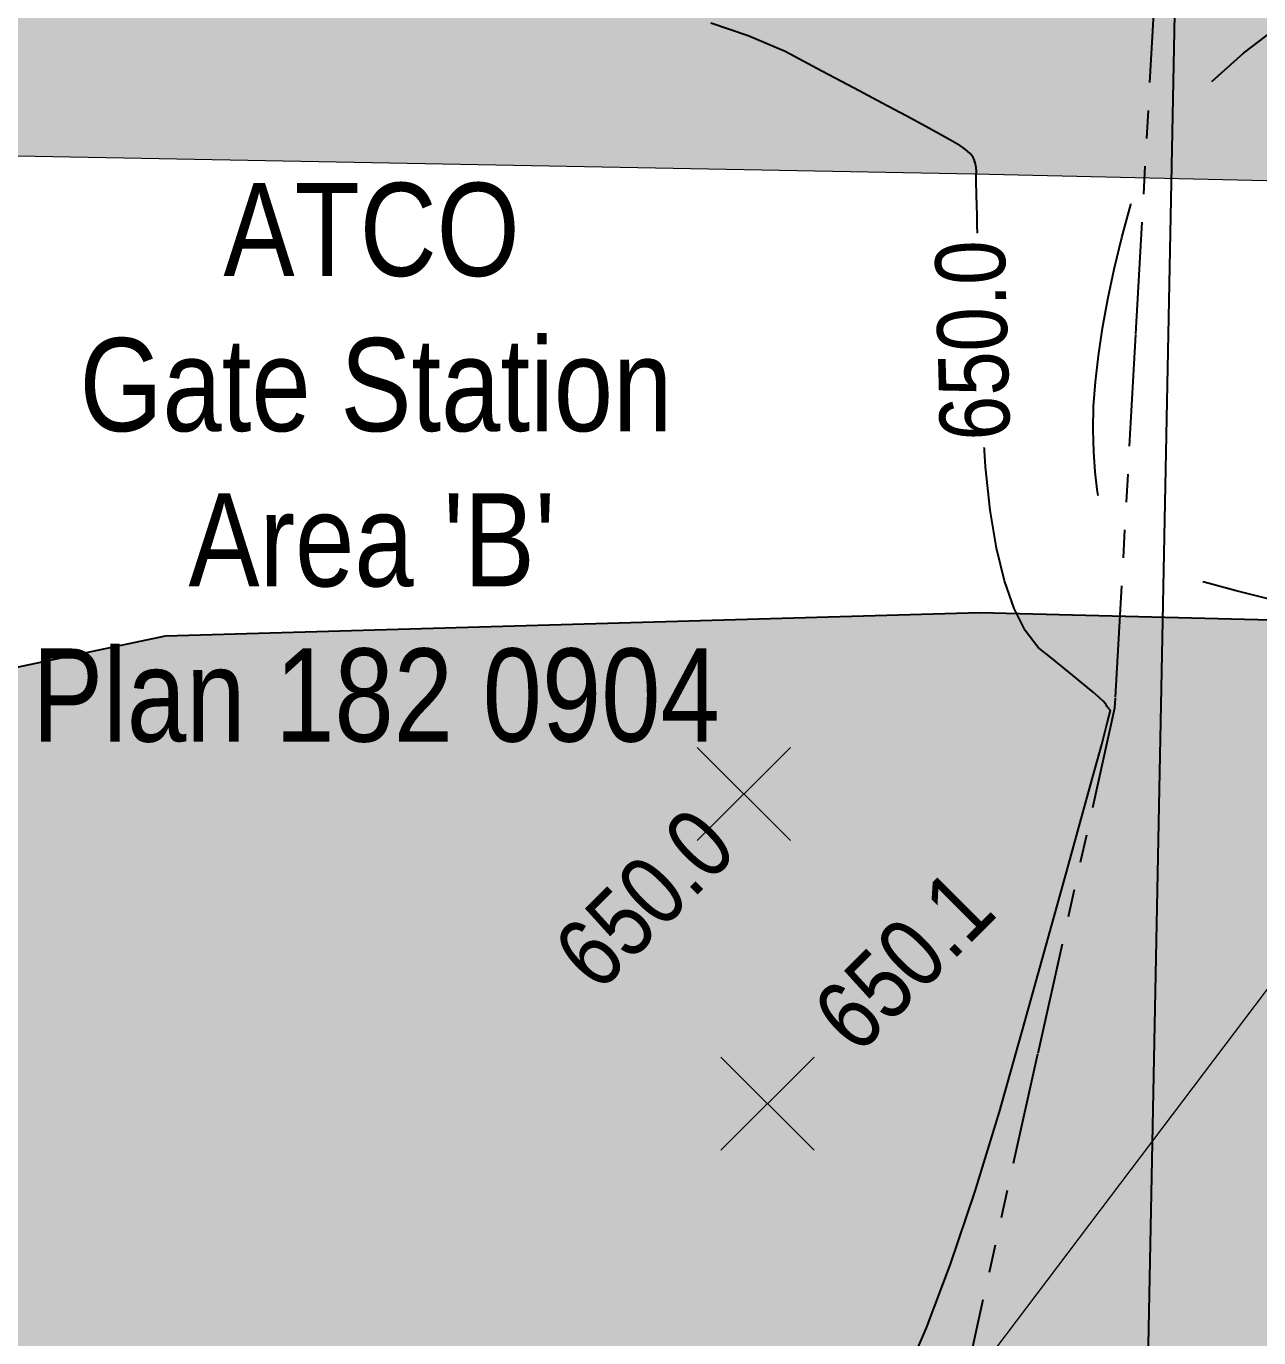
# Model space of a CAD drawing. Extents: x 412674 to 416801, y 6212064 to 6215747.
# Drawn here: x 416178 to 416310.4, y 6214225.7 to 6214366.5 of the extents above; entities that cross this region are included whole.
import ezdxf

# ---------------------------------------------------------------- set-up
doc = ezdxf.new("R2010")
doc.units = 0
doc.header["$LTSCALE"] = 5
doc.header["$PDMODE"] = 3
doc.header["$PDSIZE"] = 5
doc.linetypes.add('DASHED2', pattern=[9.525, 6.35, -3.175])
doc.linetypes.add('POWERLINE5', pattern=[7.8, 2.4, -0.6, 0.6, -0.6, 0.6, -0.6, 2.4])
for name, color, linetype, lineweight in [('AS-GENERAL', 48, 'Continuous', 18), ('C-RW-T', 13, 'Continuous', 9), ('T-ELEVATION', 48, 'Continuous', 18), ('T-ELEVATION-T', 48, 'Continuous', 18), ('T-TOPO', 7, 'Continuous', 0)]:
    doc.layers.add(name, color=color, linetype=linetype, lineweight=lineweight)
for name, color, linetype in [('AS-POWER-EXISTING', 72, 'POWERLINE5'), ('AS-ROADS', 254, 'Continuous'), ('Contour_Line_Intermediate', 8, 'DASHED2'), ('Contour_Line_Major', 7, 'Continuous'), ('P-PROPOSED', 10, 'Continuous')]:
    doc.layers.add(name, color=color, linetype=linetype)
doc.layers.add('AS-TELUS-ATCO PIPELINES', color=7, linetype='foc-TEL', lineweight=9, true_color=0xff9c38)
doc.styles.add('80L', font='ARIALN.TTF', dxfattribs={"height": 10})
doc.styles.add('ELEVATION', font='ARIALN.TTF', dxfattribs={"height": 2.5})
doc.styles.add('foc-LtypeFont', font='ARIALN.TTF', dxfattribs={"height": 7.35})
doc.styles.get("Standard").update_dxf_attribs({"font": 'ARIALN.TTF'})
doc.linetypes.add('foc-TEL', pattern='A,2,-1,["T",foc-LtypeFont,S=0.2,R=0,X=-0.425,Y=-0.75],-1.24,8', length=12.24)

msp = doc.modelspace()

# ---------------------------------------------------------------- hatches: boundary and pattern name
at = {"layer": 'AS-ROADS'}
h = msp.add_hatch(color=256, dxfattribs=at)
h.dxf.hatch_style = 1
h.paths.add_polyline_path([(416028.928, 6214099.613), (416032.298, 6214257.243), (416035.098, 6214391.183), (416037.428, 6214529.613), (416024.258, 6214579.533), (416008.458, 6214601.523), (415994.588, 6214618.803), (415977.728, 6214621.053), (415943.828, 6214620.883), (415540.375, 6214631.213), (415544.321, 6214830.321), (416791.446, 6214807.258), (416787.49, 6214607.6), (416574.038, 6214610.933), (416359.828, 6214615.113), (416200.538, 6214618.233), (416185.108, 6214618.483), (416168.668, 6214613.853), (416149.628, 6214599.513), (416132.628, 6214579.943), (416118.498, 6214558.953), (416113.328, 6214534.713), (416113.318, 6214504.543), (416111.058, 6214435.643), (416110.258, 6214423.983), (416106.828, 6214260.703), (416105.678, 6214233.903), (416131.528, 6214230.463), (416133.628, 6214261.193), (416154.518, 6214289.923), (416165.928, 6214295.333), (416192.948, 6214301.013), (416280.408, 6214303.523), (416433.888, 6214299.673), (416506.538, 6214299.243), (416498.078, 6214066.183), (416377.258, 6214072.923), (416276.448, 6214079.443), (416242.718, 6214085.933), (416132.758, 6214085.803), (416125.825, 6213764.84), (416025.984, 6213766.819), (416028.874, 6214097.048)])
h = msp.add_hatch(color=256, dxfattribs=at)
h.dxf.hatch_style = 1
h.paths.add_polyline_path([(416109.338, 6214380.153), (416159.898, 6214373.583), (416278.628, 6214370.543), (416444.998, 6214366.573), (416623.338, 6214364.553), (416747.378, 6214361.713), (416744.868, 6214340.833), (416623.978, 6214344.023), (416444.498, 6214346.813), (416279.858, 6214350.573), (416159.878, 6214352.823), (416108.844, 6214356.635)])

# ---------------------------------------------------------------- linework, layer by layer
at = {"layer": 'AS-POWER-EXISTING', "flags": 128}
msp.add_lwpolyline([(416229.088, 6214071.543), (416228.438, 6214095.953), (416256.708, 6214162.283), (416276.298, 6214209.613), (416294.928, 6214293.293), (416299.558, 6214376.093), (416300.318, 6214435.943), (416300.308, 6214494.003), (416308.398, 6214517.803), (416305.608, 6214562.073), (416304.558, 6214594.313)], dxfattribs=at)
at = {"layer": 'AS-ROADS', "flags": 128}
msp.add_lwpolyline([(416574.038, 6214610.933), (416359.828, 6214615.113), (416200.538, 6214618.233), (416185.108, 6214618.483), (416168.668, 6214613.853), (416149.628, 6214599.513), (416132.628, 6214579.943), (416118.498, 6214558.953), (416113.328, 6214534.713), (416113.318, 6214504.543), (416111.058, 6214435.643), (416110.258, 6214423.983), (416106.828, 6214260.703), (416105.678, 6214233.903), (416131.528, 6214230.463), (416133.628, 6214261.193), (416154.518, 6214289.923), (416165.928, 6214295.333), (416192.948, 6214301.013), (416280.408, 6214303.523), (416433.888, 6214299.673), (416506.538, 6214299.243)], dxfattribs=at)
at = {"layer": 'Contour_Line_Intermediate', "flags": 128}
msp.add_lwpolyline([(416302.03, 6214025.202), (416302.03, 6214025.202), (416301.734, 6214025.626), (416301.141, 6214026.475), (416300.252, 6214027.749), (416299.066, 6214029.447), (416297.584, 6214031.569), (416295.805, 6214034.116), (416293.73, 6214037.088), (416291.358, 6214040.484), (416289.218, 6214043.032), (416287.31, 6214044.734), (416285.634, 6214045.589), (416284.189, 6214045.596), (416282.976, 6214044.756), (416281.994, 6214043.07), (416281.244, 6214040.536), (416280.726, 6214037.155), (416279.755, 6214034.176), (416278.33, 6214031.6), (416276.453, 6214029.426), (416274.122, 6214027.655), (416271.339, 6214026.286), (416268.102, 6214025.32), (416264.413, 6214024.756), (416260.27, 6214024.594), (416256.493, 6214024.424), (416253.081, 6214024.244), (416250.035, 6214024.054), (416247.354, 6214023.856), (416245.038, 6214023.648), (416243.088, 6214023.431), (416241.503, 6214023.205), (416240.284, 6214022.969), (416238.047, 6214022.301), (416234.793, 6214021.198), (416230.521, 6214019.662), (416225.232, 6214017.693), (416218.926, 6214015.291), (416211.602, 6214012.455), (416203.261, 6214009.185), (416193.903, 6214005.482), (416186.347, 6214003.333), (416180.596, 6214002.738), (416176.647, 6214003.696), (416174.502, 6214006.207), (416174.161, 6214010.273), (416175.622, 6214015.892), (416178.887, 6214023.064), (416183.956, 6214031.79), (416188.402, 6214039.466), (416192.224, 6214046.091), (416195.424, 6214051.665), (416198.001, 6214056.188), (416199.955, 6214059.661), (416201.286, 6214062.083), (416201.994, 6214063.454), (416202.079, 6214063.775), (416202.296, 6214064.193), (416202.645, 6214064.708), (416203.126, 6214065.322), (416203.738, 6214066.032), (416204.482, 6214066.84), (416205.357, 6214067.746), (416206.364, 6214068.75), (416207.503, 6214069.85), (416208.733, 6214070.895), (416210.054, 6214071.882), (416211.465, 6214072.813), (416212.967, 6214073.688), (416214.56, 6214074.505), (416216.243, 6214075.266), (416218.018, 6214075.971), (416219.883, 6214076.619), (416221.552, 6214077.264), (416223.024, 6214077.908), (416224.3, 6214078.549), (416225.379, 6214079.188), (416226.262, 6214079.825), (416226.949, 6214080.46), (416227.439, 6214081.092), (416227.733, 6214081.723), (416228.138, 6214082.232), (416228.655, 6214082.619), (416229.283, 6214082.885), (416230.022, 6214083.03), (416230.873, 6214083.054), (416231.835, 6214082.956), (416232.908, 6214082.737), (416234.093, 6214082.396), (416235.212, 6214081.941), (416236.263, 6214081.371), (416237.248, 6214080.687), (416238.166, 6214079.888), (416239.018, 6214078.975), (416239.803, 6214077.948), (416240.522, 6214076.806), (416241.174, 6214075.549), (416241.784, 6214074.474), (416242.354, 6214073.579), (416242.883, 6214072.866), (416243.371, 6214072.335), (416243.818, 6214071.984), (416244.224, 6214071.815), (416244.589, 6214071.826), (416244.913, 6214072.019), (416245.377, 6214072.299), (416245.979, 6214072.666), (416246.72, 6214073.119), (416247.601, 6214073.659), (416248.621, 6214074.286), (416249.78, 6214074.999), (416251.078, 6214075.799), (416252.515, 6214076.687), (416253.859, 6214077.479), (416255.11, 6214078.177), (416256.268, 6214078.779), (416257.333, 6214079.288), (416258.304, 6214079.701), (416259.182, 6214080.02), (416259.967, 6214080.244), (416260.659, 6214080.373), (416261.412, 6214080.673), (416262.224, 6214081.143), (416263.096, 6214081.785), (416264.029, 6214082.596), (416265.022, 6214083.579), (416266.075, 6214084.732), (416267.189, 6214086.056), (416268.362, 6214087.551), (416269.394, 6214088.891), (416270.284, 6214090.075), (416271.032, 6214091.105), (416271.639, 6214091.979), (416272.103, 6214092.698), (416272.426, 6214093.262), (416272.607, 6214093.672), (416272.646, 6214093.926), (416273.918, 6214095.544), (416276.423, 6214098.526), (416280.161, 6214102.873), (416285.132, 6214108.584), (416291.337, 6214115.66), (416298.774, 6214124.099), (416307.444, 6214133.903), (416317.347, 6214145.072), (416326.016, 6214154.867), (416333.451, 6214163.291), (416339.651, 6214170.342), (416344.617, 6214176.022), (416348.349, 6214180.328), (416350.846, 6214183.263), (416352.109, 6214184.825), (416352.138, 6214185.016), (416352.205, 6214185.231), (416352.311, 6214185.473), (416352.457, 6214185.74), (416352.641, 6214186.033), (416352.863, 6214186.351), (416353.125, 6214186.695), (416353.426, 6214187.065), (416353.765, 6214187.461), (416354.137, 6214187.816), (416354.542, 6214188.131), (416354.979, 6214188.405), (416355.45, 6214188.639), (416355.953, 6214188.833), (416356.488, 6214188.986), (416357.057, 6214189.099), (416357.658, 6214189.171), (416359.672, 6214189.881), (416363.1, 6214191.226), (416367.941, 6214193.209), (416374.195, 6214195.829), (416381.863, 6214199.085), (416390.943, 6214202.978), (416401.437, 6214207.507), (416413.345, 6214212.674), (416424.556, 6214218.235), (416435.07, 6214224.192), (416444.889, 6214230.544), (416454.011, 6214237.291), (416462.437, 6214244.434), (416470.166, 6214251.971), (416477.199, 6214259.904), (416483.536, 6214268.232), (416489.099, 6214275.534), (416493.888, 6214281.81), (416497.904, 6214287.059), (416501.145, 6214291.283), (416503.613, 6214294.48), (416505.307, 6214296.651), (416506.228, 6214297.796), (416506.374, 6214297.915), (416506.53, 6214298.02), (416506.694, 6214298.111), (416506.868, 6214298.189), (416507.05, 6214298.252), (416507.241, 6214298.303), (416507.441, 6214298.339), (416507.65, 6214298.362), (416507.868, 6214298.371), (416508.031, 6214298.4), (416508.14, 6214298.45), (416508.194, 6214298.521), (416508.194, 6214298.612), (416508.139, 6214298.724), (416508.029, 6214298.856), (416507.865, 6214299.008), (416507.646, 6214299.182), (416507.439, 6214299.342), (416507.243, 6214299.489), (416507.059, 6214299.624), (416506.886, 6214299.746), (416506.724, 6214299.855), (416506.573, 6214299.951), (416506.434, 6214300.035), (416506.307, 6214300.105), (416505.261, 6214300.959), (416503.298, 6214302.596), (416500.416, 6214305.017), (416496.617, 6214308.22), (416491.9, 6214312.207), (416486.265, 6214316.978), (416479.713, 6214322.531), (416472.242, 6214328.868), (416465.682, 6214334.417), (416460.033, 6214339.177), (416455.294, 6214343.15), (416451.466, 6214346.334), (416448.549, 6214348.73), (416446.542, 6214350.338), (416445.446, 6214351.158), (416445.261, 6214351.19), (416444.495, 6214351.406), (416443.15, 6214351.807), (416441.224, 6214352.393), (416438.718, 6214353.163), (416435.632, 6214354.118), (416431.967, 6214355.257), (416427.721, 6214356.581), (416422.895, 6214358.09), (416418.151, 6214359.471), (416413.488, 6214360.724), (416408.908, 6214361.851), (416404.41, 6214362.849), (416399.994, 6214363.72), (416395.659, 6214364.464), (416391.407, 6214365.081), (416387.237, 6214365.569), (416383.341, 6214366.03), (416379.721, 6214366.461), (416376.376, 6214366.865), (416373.307, 6214367.239), (416370.512, 6214367.586), (416367.993, 6214367.903), (416365.748, 6214368.192), (416363.779, 6214368.453), (416361.6, 6214367.615), (416359.21, 6214365.679), (416356.609, 6214362.646), (416353.798, 6214358.513), (416350.777, 6214353.283), (416347.545, 6214346.955), (416344.103, 6214339.528), (416340.45, 6214331.003), (416336.797, 6214323.652), (416333.144, 6214317.473), (416329.491, 6214312.467), (416325.838, 6214308.634), (416322.186, 6214305.974), (416318.533, 6214304.486), (416314.88, 6214304.172), (416311.227, 6214305.031), (416307.944, 6214305.852), (416305.03, 6214306.635), (416302.486, 6214307.381), (416300.311, 6214308.089), (416298.505, 6214308.76), (416297.069, 6214309.393), (416296.003, 6214309.988), (416295.306, 6214310.546), (416294.688, 6214311.329), (416294.149, 6214312.337), (416293.689, 6214313.571), (416293.308, 6214315.03), (416293.006, 6214316.715), (416292.783, 6214318.625), (416292.639, 6214320.76), (416292.575, 6214323.121), (416292.636, 6214325.629), (416292.825, 6214328.286), (416293.14, 6214331.091), (416293.581, 6214334.043), (416294.149, 6214337.144), (416294.844, 6214340.393), (416295.665, 6214343.789), (416296.613, 6214347.334), (416298.053, 6214350.78), (416299.986, 6214354.127), (416302.41, 6214357.375), (416305.327, 6214360.524), (416308.737, 6214363.575), (416312.638, 6214366.527), (416317.032, 6214369.38), (416321.918, 6214372.134), (416326.126, 6214374.59), (416329.657, 6214376.748), (416332.51, 6214378.608), (416334.684, 6214380.169), (416336.181, 6214381.432), (416337.001, 6214382.397), (416337.142, 6214383.063), (416336.606, 6214383.432), (416335.811, 6214384.117), (416334.758, 6214385.12), (416333.447, 6214386.441), (416331.878, 6214388.079), (416330.051, 6214390.035), (416327.965, 6214392.308), (416325.622, 6214394.898), (416323.02, 6214397.806), (416320.794, 6214400.494), (416318.944, 6214402.96), (416317.47, 6214405.207), (416316.372, 6214407.232), (416315.649, 6214409.037), (416315.303, 6214410.622), (416315.332, 6214411.985), (416315.738, 6214413.129), (416316.084, 6214414.17), (416316.37, 6214415.11), (416316.597, 6214415.948), (416316.765, 6214416.684), (416316.873, 6214417.318), (416316.922, 6214417.85), (416316.911, 6214418.281), (416316.841, 6214418.61), (416317.093, 6214419.322), (416317.668, 6214420.416), (416318.566, 6214421.893), (416319.785, 6214423.753), (416321.328, 6214425.995), (416323.192, 6214428.621), (416325.38, 6214431.629), (416327.889, 6214435.02), (416330.402, 6214438.283), (416332.917, 6214441.42), (416335.436, 6214444.428), (416337.957, 6214447.31), (416340.481, 6214450.065), (416343.008, 6214452.692), (416345.538, 6214455.192), (416348.071, 6214457.564), (416350.502, 6214459.57), (416352.834, 6214461.209), (416355.064, 6214462.482), (416357.194, 6214463.388), (416359.223, 6214463.927), (416361.152, 6214464.099), (416362.979, 6214463.905), (416364.706, 6214463.344), (416366.752, 6214462.269), (416369.117, 6214460.681), (416371.8, 6214458.578), (416374.803, 6214455.962), (416378.124, 6214452.832), (416381.764, 6214449.188), (416385.723, 6214445.03), (416390.001, 6214440.358), (416394.567, 6214436.135), (416399.421, 6214432.36), (416404.564, 6214429.032), (416409.994, 6214426.153), (416415.713, 6214423.722), (416421.719, 6214421.739), (416428.014, 6214420.204), (416434.597, 6214419.118), (416441.106, 6214418.599), (416447.54, 6214418.648), (416453.899, 6214419.265), (416460.184, 6214420.45), (416466.395, 6214422.203), (416472.531, 6214424.524), (416478.593, 6214427.413), (416484.58, 6214430.87), (416490.061, 6214434.037), (416495.035, 6214436.915), (416499.502, 6214439.504), (416503.463, 6214441.804), (416506.917, 6214443.815), (416509.864, 6214445.536), (416512.305, 6214446.968), (416514.239, 6214448.111), (416516.108, 6214449.644), (416517.912, 6214451.565), (416519.65, 6214453.876), (416521.324, 6214456.576), (416522.932, 6214459.666), (416524.476, 6214463.144), (416525.954, 6214467.012), (416527.367, 6214471.269), (416528.585, 6214475.1), (416529.606, 6214478.503), (416530.431, 6214481.48), (416531.06, 6214484.029), (416531.493, 6214486.152), (416531.73, 6214487.848), (416531.771, 6214489.117), (416531.616, 6214489.959), (416531.918, 6214490.679), (416532.677, 6214491.275), (416533.893, 6214491.75), (416535.566, 6214492.102), (416537.696, 6214492.331), (416540.283, 6214492.438), (416543.327, 6214492.422), (416546.827, 6214492.283), (416549.979, 6214492.16), (416552.782, 6214492.051), (416555.236, 6214491.958), (416557.34, 6214491.88), (416559.096, 6214491.817), (416560.502, 6214491.769), (416561.56, 6214491.736), (416562.268, 6214491.718), (416563.588, 6214491.89), (416565.52, 6214492.253), (416568.065, 6214492.806), (416571.221, 6214493.549), (416574.99, 6214494.483), (416579.37, 6214495.607), (416584.363, 6214496.921), (416589.967, 6214498.426), (416594.871, 6214499.743), (416599.074, 6214500.871), (416602.577, 6214501.812), (416605.379, 6214502.564), (416607.481, 6214503.129), (416608.882, 6214503.505), (416609.583, 6214503.693), (416609.583, 6214503.693)], dxfattribs=at)
at = {"layer": 'Contour_Line_Major', "flags": 128}
msp.add_lwpolyline([(416272.134, 6214220.821), (416274.691, 6214226.73), (416277.277, 6214233.548), (416279.893, 6214241.277), (416282.538, 6214249.916), (416285.212, 6214259.465), (416287.548, 6214267.824), (416289.544, 6214274.994), (416291.201, 6214280.974), (416292.519, 6214285.764), (416293.498, 6214289.364), (416294.138, 6214291.775), (416294.438, 6214292.996), (416294.399, 6214293.027), (416294.356, 6214293.071), (416294.307, 6214293.128), (416294.253, 6214293.197), (416294.195, 6214293.279), (416294.132, 6214293.374), (416294.064, 6214293.481), (416293.991, 6214293.601), (416293.913, 6214293.734), (416293.65, 6214294.005), (416293.204, 6214294.415), (416292.574, 6214294.963), (416291.76, 6214295.649), (416290.762, 6214296.474), (416289.58, 6214297.437), (416288.214, 6214298.539), (416286.664, 6214299.779), (416285.288, 6214301.588), (416284.086, 6214303.964), (416283.057, 6214306.908), (416282.203, 6214310.421), (416281.523, 6214314.501), (416281.016, 6214319.15), (416280.684, 6214324.367), (416280.525, 6214330.151), (416280.388, 6214335.221), (416280.273, 6214339.575), (416280.18, 6214343.214), (416280.109, 6214346.137), (416280.06, 6214348.345), (416280.033, 6214349.837), (416280.027, 6214350.614), (416280.044, 6214350.676), (416280.052, 6214350.759), (416280.053, 6214350.862), (416280.046, 6214350.986), (416280.03, 6214351.13), (416280.007, 6214351.295), (416279.976, 6214351.481), (416279.936, 6214351.688), (416279.889, 6214351.915), (416279.808, 6214352.14), (416279.692, 6214352.363), (416279.542, 6214352.584), (416279.358, 6214352.802), (416279.14, 6214353.019), (416278.887, 6214353.233), (416278.6, 6214353.445), (416278.279, 6214353.655), (416277.508, 6214354.098), (416276.287, 6214354.775), (416274.616, 6214355.685), (416272.495, 6214356.828), (416269.923, 6214358.204), (416266.902, 6214359.814), (416263.431, 6214361.657), (416259.509, 6214363.734), (416255.545, 6214365.442), (416251.536, 6214366.783)], dxfattribs=at)
at = {"layer": 'T-ELEVATION'}
for p in [(416255.068, 6214284.033, 6500), (416257.608, 6214250.793, 6501)]:
    msp.add_point(p, dxfattribs=at)

# ---------------------------------------------------------------- texts
at = {"layer": 'C-RW-T', "insert": (416178.111, 6214349.649), "char_height": 9.99592, "attachment_point": 1, "style": '80L'}
msp.add_mtext_dynamic_manual_height_columns("\\pi21.08;ATCO\\P\\pi5.622;Gate Station\\P\\pi17.323;Area 'B'\\P\\pi0.52862;Plan 182 0904", width=73.47653, gutter_width=50, heights=[0], dxfattribs=at)
at = {"layer": 'T-ELEVATION-T', "char_height": 7.4969, "width": 20.61152, "attachment_point": 1, "rotation": 44.99999, "style": 'ELEVATION', "bg_fill": 1, "box_fill_scale": 1.1, "bg_fill_color": 254, "bg_fill_transparency": 0}
for s, insert in [('650.0', (416234.123, 6214267.87)), ('650.1', (416261.964, 6214261.174))]:
    msp.add_mtext(s, dxfattribs=dict(at, insert=insert))

# ---------------------------------------------------------------- next in the draw order: texts
at = {"layer": 'T-TOPO', "insert": (416279.67, 6214332.729), "char_height": 7.5, "attachment_point": 5, "rotation": 91.57122, "bg_fill": 3, "box_fill_scale": 1.1, "bg_fill_color": 256, "bg_fill_transparency": 0}
msp.add_mtext('650.0', dxfattribs=at)

# ---------------------------------------------------------------- next in the draw order: linework, layer by layer
at = {"layer": 'AS-GENERAL', "flags": 128}
msp.add_lwpolyline([(416270.396, 6214370.753), (416278.628, 6214370.543), (416444.998, 6214366.573), (416623.338, 6214364.553), (416747.378, 6214361.713), (416744.868, 6214340.833), (416623.978, 6214344.023), (416444.498, 6214346.813), (416279.858, 6214350.573), (416159.878, 6214352.823), (416108.844, 6214356.635), (416109.338, 6214380.153), (416159.898, 6214373.583), (416206.4, 6214372.392)], dxfattribs=at)
at = {"layer": 'AS-TELUS-ATCO PIPELINES', "flags": 128}
msp.add_lwpolyline([(416208.56, 6214127.238), (416490.602, 6214500.206), (416480.006, 6214521.731)], dxfattribs=at)
at = {"layer": 'P-PROPOSED', "flags": 128}
msp.add_lwpolyline([(416009.987, 6214559.199), (416001.699, 6214138.504), (416296.684, 6214132.656), (416301.704, 6214385.872), (416303.473, 6214477.206), (416269.264, 6214510.511), (416269.264, 6214510.511), (416109.449, 6214513.542), (416110.314, 6214557.21)], close=True, dxfattribs=at)

doc.saveas('drawing.dxf')
